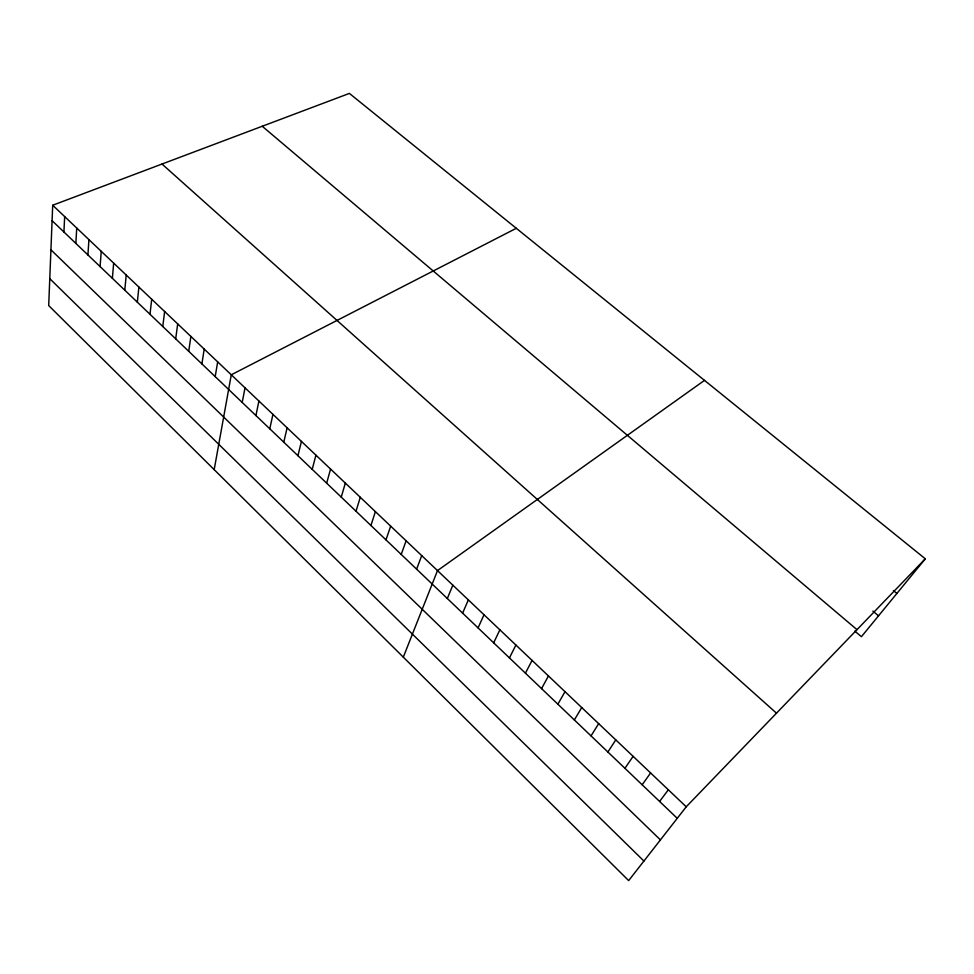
<?xml version="1.0" encoding="UTF-8"?>
<svg xmlns="http://www.w3.org/2000/svg" width="974" height="974" viewBox="0 0 974 974"><rect width="100%" height="100%" fill="white"/><g stroke="black" fill="none" stroke-linecap="round" stroke-linejoin="round"><path stroke-width="1.46" d="M52.706 205.234L48.7 305.568L628.668 880.593L686.244 806.789L925.3 558.808L349.386 93.407L52.706 205.234L686.244 806.789M63.919 231.995L64.661 216.593M75.862 243.415L76.727 228.05M87.916 254.945L88.926 239.628M100.091 266.584L101.235 251.316M112.387 278.333L113.666 263.114M124.794 290.191L126.218 275.033M137.334 302.183L138.892 287.074M149.996 314.273L151.701 299.237M162.78 326.497L164.63 311.51M175.685 338.842L177.694 323.916M188.725 351.31L190.88 336.444M201.898 363.899L204.211 349.094M215.193 376.609L217.677 361.878M214.183 469.638L231.276 374.795L516.293 228.293M242.209 402.432L245.022 387.847M255.931 415.545L258.901 401.032M269.786 428.791L272.939 414.352M283.787 442.172L287.111 427.805M297.922 455.698L301.441 441.417M312.216 469.358L315.917 455.162M326.667 483.177L330.551 469.054M341.265 497.13L345.332 483.092M356.009 511.228L360.283 497.288M370.924 525.485L375.392 511.63M385.984 539.888L390.659 526.13M401.227 554.449L406.109 540.789M416.616 569.169L421.718 555.618M403.309 657.146L437.496 570.606L704.494 380.384M447.322 598.511L452.837 585.167M462.601 613.133L468.348 599.899M478.064 627.901L484.017 614.777M493.684 642.828L499.869 629.825M509.463 657.925L515.879 645.031M525.424 673.18L532.072 660.409M541.556 688.606L548.447 675.956M557.871 704.19L565.005 691.674M574.356 719.956L581.746 707.562M591.035 735.894L598.669 723.633M607.886 752.013L615.787 739.887M624.943 768.316L633.1 756.335M642.183 784.788L650.608 772.954M659.617 801.456L668.322 789.78M925.3 558.808L861.418 636.692L854.807 631.091M893.414 590.573L896.896 593.446M872.887 611.1L878.536 615.824M262.237 126.255L856.998 629.667M162.001 164.034L776.485 713.175M52.085 220.684L677.247 818.318M50.928 249.819L660.421 839.892M49.771 278.661L643.924 861.04"/></g></svg>
